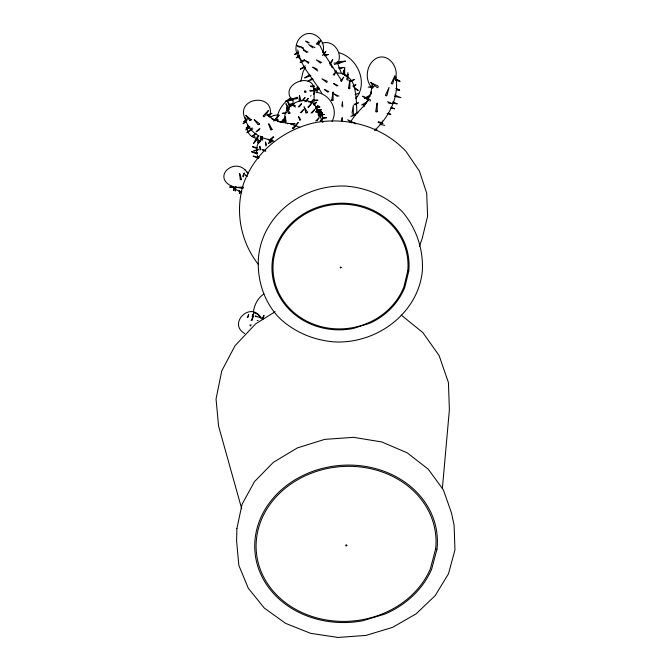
<?xml version="1.0" encoding="UTF-8"?>
<svg xmlns="http://www.w3.org/2000/svg" width="671" height="671" viewBox="0 0 671 671"><rect width="100%" height="100%" fill="white"/><g stroke="black" fill="none" stroke-linecap="round" stroke-linejoin="round"><path stroke-width="1.01" d="M292.959 103.862L293.084 100.373M253.663 143.435L257.32 139.098L256.943 138.662M299.56 95.71L300.709 99.987L300.306 100.734A0.872 0.864 18.8 0 1 299.719 100.784L299.174 100.113L299.442 95.718M313.927 104.022L314.229 91.13M442.348 488.765L449.385 409.713L448.421 382.504L439.119 355.563L422.797 332.531L401.183 315.051M374.921 129.553L376.8 129.83L375.005 129.058M384.735 125.351L380.088 124.454M392.023 103.594L387.528 101.698M394.54 108.736L390.975 107.217M398.91 80.512L394.498 78.65M397.115 103.888L392.518 103.015M396.636 89.78L399.698 90.4L397.089 89.184M394.431 96.398L400.897 97.622L394.665 95.022M243.246 187.511L242.793 188.19M333.026 92.153L333.168 100.398A0.956 0.495 -9.1 0 1 332.548 100.6L331.717 100.281L333.051 92.086M342.982 74.431L343.577 70.564M343.518 74.33L344.668 67.377L344.768 75.42M341.765 106.077L342.487 101.958M346.781 79.69L347.913 72.653L348.048 80.805M341.614 120.839L342.151 117.727M349.851 80.335L349.901 88.547A0.948 0.478 -8.8 0 1 349.281 88.74L348.459 88.429L349.817 80.369M352.082 112.678L353.29 105.506L353.382 113.827A0.965 0.503 -8.8 0 1 352.761 114.028L352.023 113.902M233.701 190.505L234.171 187.628M235.311 190.925L235.622 189.021M377.052 103.191L375.676 111.638L376.557 111.982A0.998 0.52 -8.3 0 0 377.194 111.772L377.194 103.175M381.942 123.984L382.478 120.956M239.581 193.458L239.899 191.545M241.451 193.315L241.761 191.403M370.669 82.558L378.176 86.081L377.991 87.515M362.776 96.247L368.991 100.927M324.303 89.453L328.874 91.558M336.842 86.081L333.495 83.481L338.041 85.62M334.351 94.057L338.897 96.179M326.962 82.608L321.912 78.817L327.381 81.342M296.892 45.46L299.576 46.668M308.19 43.07L305.699 41.107L309.314 42.81M395.731 77.769C398.733 66.924 387.913 52.346 376.288 58.335C366.156 64.156 364.16 80 372.321 88.27M299.174 100.113L299.593 99.543M330.199 63.418L332.187 67.872M300.918 81.023L303.015 71.864L305.347 67.41M253.403 311.94C254.301 304.928 257.84 297.941 263.837 293.999M235.764 187.301L235.823 188.023L236.125 186.857M322.65 52.707C327.456 40.763 311.856 27.335 301.489 36.544C294.024 42.407 294.057 55.139 301.9 60.675M261.975 136.59L261.271 137.102L260.667 136.448M338.343 61.984C342.571 52.246 332.799 39.354 322.155 43.246M243.363 176.775L244.236 173.118M385.456 95.508L386.194 95.81A0.99 0.495 8.9 0 0 386.84 95.777L389.088 87.44L385.372 95.282M391.453 83.707L392.057 83.909A0.981 0.478 8.9 0 0 392.703 83.875L394.934 75.588L391.252 83.498M316.955 92.162L317.844 88.849M287.624 123.875L287.683 123.422L294.896 123.682M313.617 94.51L314.405 91.659M296.901 45.427L299.358 47.356M370.677 82.541L377.605 87.792M356.167 97.958L356.645 96.339M247.935 317.425L248.74 314.724M252.053 320.444L253.126 316.829M262.923 319.153L263.997 315.555M276.98 117.534C278.658 109.331 283.883 101.925 291.071 97.622M332.053 121.384C338.78 109.012 329.427 93.764 315.932 92.195M292.841 98.998L292.925 99.979L285.578 101.237M297.312 98.402L297.32 97.295M331.717 100.281L332.002 99.945A0.956 0.495 -9.1 0 1 332.405 99.786M419.392 246.4L422.151 238.641L427.603 216.196L426.706 193.164L419.417 171.113L405.913 151.302C383.032 126.978 348.283 116.729 315.647 122.516C283.531 129.36 255.383 151.78 243.867 182.847L243.707 183.217C234.682 210.837 240.495 241.845 258.469 264.584M259.618 123.909L259.224 124.32A1.594 0.83 -32.5 0 1 258.662 124.613L258.234 124.437M247.784 125.284C245.771 130.837 249.964 136.892 255.483 138.151M370.249 101.044L370.342 99.778L362.826 96.163M358.062 90.35L354.473 88.639M345.322 61.069L337.303 62.026L337.312 62.78M252.774 314.372L253.521 316.125M242.575 176.372L244.152 173.068M269.692 117.014C276.519 92.002 234.405 96.75 245.318 119.388M247.205 317.433L248.647 314.665M252.036 316.444L253.965 312.745M251.097 320.478L253.042 316.771M261.975 319.186L263.913 315.487M317.123 44.471L318.951 40.914M318.339 44.999L320.671 40.621M323.942 54.997L325.812 51.482M329.998 65.062L332.766 59.794M334.192 75.311L336.49 70.858L333.185 74.842M341.438 81.459L343.778 77.031L340.44 80.99M341.103 267.637C339.643 268.92 340.289 265.833 341.128 267.511M253.596 143.376L257.278 136.792M259.098 142.906L260.046 141.195M346.907 545.598C344.986 547.226 345.808 543.342 346.941 545.439M355.84 98.595C368.605 82.793 357.584 58.041 339.216 52.749M304.139 106.983L307.595 112.325L307.159 112.703A1.543 0.83 -18 0 1 306.555 112.879L306.035 112.837L306.471 112.46M288.907 109.541A1.518 0.805 -18.3 0 1 288.505 109.633L287.993 109.591L288.429 109.222M272.384 129.302L271.914 129.629A1.568 0.847 -18.8 0 1 271.302 129.797L270.774 129.688L271.235 129.36A1.568 0.847 -18.8 0 1 271.856 129.193C271.537 128.144 265.406 117.022 270.841 129.797M298.218 122.474L292.808 127.951L292.984 128.446M241.183 179.769L240.335 179.593L240.679 179.241M273.818 121.124L273.642 120.637L278.993 115.194M263.72 116.679A1.04 0.545 47 0 1 263.326 116.326L263.158 115.84L268.484 110.413M364.454 105.397L363.514 106.79L368.379 99.618M367.893 100.34L366.928 101.774L371.499 91.533L370.778 94.108L372.296 83.9L372.388 86.584M350.161 122.281L355.286 115.035L364.923 104.701M310.396 96.112L311.059 95.668M282.382 121.107L285.594 116.528M354.942 123.707L355.445 123.841M264.131 116.796L268.559 110.489M275.177 120.797L279.077 115.269M302.856 100.776L305.02 97.714M299.375 106.84L301.564 103.745M306.01 101.606L308.182 98.528M301.447 112.627L303.653 109.516M311.21 102.738L313.374 99.685M311.277 103.25L312.887 100.977M308.459 107.712L311.201 103.837L307.83 107.1M298.301 122.55L293.378 128.798A1.057 0.537 47.6 0 1 292.984 128.446M314.296 105.33L316.477 102.252M312.216 112.938L314.422 109.834M315.756 108.694L317.953 105.607M316.955 120.797L319.17 117.685L315.764 120.965M320.855 121.459L323.632 117.568M257.287 153.156L257.287 153.919M316.267 44.127L318.859 40.906M317.962 43.783L320.545 40.57M322.432 55.458L325.695 51.424M329.469 63.72L332.707 59.736M254.963 141.128L258.461 136.549M261.807 138.486C257.723 142.244 255.735 147.964 256.817 153.424M282.466 121.174L285.72 117.844M301.698 100.935L304.944 97.639M298.201 106.999L301.489 103.669M304.844 101.766L308.106 98.452M300.272 112.787L303.577 109.44M310.707 102.244L313.298 99.61M310.883 102.864L312.82 100.91M313.793 104.827L316.402 102.185M315.244 108.19L317.878 105.532M311.034 113.105L314.347 109.759M320.226 120.839L323.556 117.492M374.527 130.543C388.987 117.056 399.329 97.236 395.957 77.048M243.85 121.694L247.54 118.339M243.145 123.632L246.827 120.294M246.148 128.094L248.362 126.081M245.963 129.805L249.637 126.475M247.037 132.615L252.221 127.918M256.263 131.617L259.987 128.245M252.044 136.481L255.743 133.135M260.264 138.763L262.495 136.741M269.633 139.912L273.382 136.532M268.576 143.158L272.309 139.794M243.909 121.778L247.18 119.614M243.196 123.724L246.467 121.56M246.198 128.178L248.656 126.559M246.014 129.897L250.09 127.196M247.087 132.707L252.841 128.907M256.322 131.709L259.627 129.528M252.103 136.565L256.196 133.864M260.323 138.847L262.797 137.219M269.692 140.004L273.835 137.27M268.635 143.25L272.762 140.524M298.075 52.053L294.737 54.267M296.255 57.698L299.635 55.525M300.197 62.42L304.382 59.635M300.272 69.121L305.347 65.867M304.751 77.836L309.834 74.582M313.273 79.144L307.972 81.166L312.208 78.415M313.802 89.763L318.071 87.045L319.102 88.169M315.076 90.619L317.517 89.067M345.85 76.234L348.4 74.649M350.858 81.677L354.271 79.555M354.12 85.88L355.815 84.823M275.127 311.738L255.643 323.85L235.018 345.75L221.757 370.912L216.037 398.985L218.587 426.135L241.703 508.761M354.925 104.936L358.448 102.755L353.986 104.341M242.91 188.333L236.771 187.419M267.687 115.739L271.965 113.282L266.588 115.244M364.689 98.151L370.853 94.661M366.953 101.958L361.619 104.97L366.198 103.594M355.42 115.018L350.832 116.452L357.953 112.367M245.913 115.597L251.256 119.69L250.887 120.151A1.585 0.822 -32.6 0 1 250.317 120.444L249.805 120.512L245.863 115.605M337.664 63.451L337.874 63.007M294.787 54.317L298.679 52.757M296.347 57.798L299.811 56.398M300.222 62.462L304.584 60.709M304.701 67.477L300.323 69.18M304.835 77.937L310.925 75.504M313.961 90.451L319.203 88.354M314.565 90.493L318.918 88.748M315.127 90.677L317.97 89.595M269.968 117.056L274.439 115.37M345.473 75.647L348.324 74.54M350.363 80.931L354.204 79.446M352.896 85.821L355.747 84.714M355.093 94.561L359.052 93.093M364.697 98.192L370.124 96.481M285.586 101.128L297.27 97.278M289.335 104.919L293.999 103.368M270.715 142.78L268.199 139.006M342.478 102.026L342.747 106.957M324.621 55.794L328.48 54.519M334.351 64.517L340.96 62.428M337.823 63.56L345.355 61.187M339.518 68.769L343.275 67.586M292.808 127.951L293.219 128.069A1.057 0.537 47.6 0 1 293.613 128.421M253.873 150.765L258.78 149.323M304.089 106.983L306.035 112.837M298.687 116.72L300.717 119.74M257.203 320.562L258.092 320.587M343.627 70.522L343.82 73.374M289.788 99.87L297.152 98.612M289.327 105.02L293.915 104.231M314.405 91.248C314.556 70.832 279.908 83.288 291.323 99.216M274.145 115.412L278.188 114.875M275.286 120.453L278.155 120.075M280.654 122.13L282.575 121.879M291.004 124.286L294.854 123.783M324.328 54.938L328.48 54.443M333.89 63.149L340.927 62.311M338.234 68.065L343.233 67.469M307.083 112.283L307.595 112.325M283.095 119.446L285.963 119.128M282.181 120.923L286.064 120.495M282.734 113.181L286.576 112.762M310.648 86.685L314.473 86.282M310.061 91.256L317.651 90.4M314.036 100.675L317.844 100.273M316.108 107.335L318.968 107.033M315.982 107.486L319.824 107.075M317.308 110.296L321.191 109.885M316.796 110.405L320.663 110.002M319.53 111.696L321.426 111.495M315.806 112.216L319.723 111.805M318.44 113.298L322.34 112.887M318.54 113.651L322.449 113.24M320.562 114.976L324.37 114.573M319.019 115.311L320.939 115.11M318.591 116.1L322.415 115.697M322.508 118.239L326.282 117.836M253.873 150.858L257.84 150.455M374.217 86.45L368.203 87.079L373.437 87.666M250.862 326.005L249.788 325.133L251.298 324.873M342.143 117.794L342.403 121.745M229.75 187.024L236.041 186.806M236.788 187.326L243.12 187.1M275.11 119.857L278.188 119.966M277.459 121.577L282.617 121.77M282.692 113.29L285.779 113.449M283.061 119.547L285.1 119.656M282.147 121.032L286.299 121.25M310.463 85.938L314.514 86.182M313.651 90.057L317.693 90.291M309.817 90.35L314.884 90.652M313.852 99.937L317.895 100.172M308.593 101.958L312.644 102.193M315.798 106.739L319.874 106.974M316.091 109.482L321.241 109.776M316.611 109.658L320.704 109.893M318.457 111.218L321.476 111.394M315.613 111.453L319.773 111.696M317.224 112.485L322.382 112.778M317.316 112.829L322.499 113.131M320.377 114.238L324.412 114.473M317.937 114.833L320.99 115.009M319.421 115.412L322.457 115.588M322.323 117.509L326.332 117.735M344.449 74.791L345.037 75.11M376.834 111.067L377.479 111.42M288.58 123.464L279.639 121.828L271.579 118.507L273.483 119.614L268.023 115.093L269.398 116.746L267.662 114.07M229.734 187.117L235.823 188.023M338.176 72.954C346.328 73.433 352.929 80.059 354.598 87.842M289.956 113.038L289.444 112.996A1.527 0.822 -18.3 0 0 288.84 113.173L288.404 113.542L288.916 113.584A1.527 0.814 -18.3 0 0 289.52 113.416L289.956 113.038L286.5 107.737M378.108 122.541L382.789 123.481M388.283 102.915L391.998 103.669M390.832 108.065L394.514 108.811M387.175 113.642L390.883 114.389L388.215 113.156M395.856 80.47L399.958 81.308M396.578 89.369L399.329 89.922M395.244 79.857L398.901 80.604M253.261 156.108L259.249 157.433M252.564 146.697L257.454 147.788M262.168 149.625L265.196 150.296M251.6 151.663L257.538 152.988M273.835 141.153L263.258 138.041M254.334 312.795L258.209 314.422L260.742 318.037M263.577 318.675L255.265 316.041L256.775 316.729L255.852 316.226M257.287 139.09L256.834 138.553M290.644 123.9L299.87 127.347M233.558 187.008C209.268 177.337 236.938 154.179 248.018 173.839M247.482 176.288L245.016 174.879L246.676 176.129L246.232 175.752M231.68 185.984L236.075 189.574L241.065 192.116M239.094 191.378L241.552 192.309M290.879 103.971L295.5 105.808M337.303 62.026L337.815 62.806M251.256 119.69L250.744 119.757A1.594 0.822 -32.6 0 0 250.174 120.05L249.805 120.512M378.285 121.501L382.805 123.347M392.694 102L397.115 103.812M396.46 79.723L399.975 81.174M395.806 88.337L399.346 89.788M251.558 151.747L256.985 154.07M253.219 156.192L258.696 158.524M262.126 149.708L265.808 151.285M252.522 146.781L256.993 148.694M355.328 123.447L347.695 119.807L351.596 122.86M308.987 62.319L304.483 60.138L308.635 63.393M312.829 67.134L317.341 69.314M314.951 47.624L308.66 44.571L312.803 47.834M303.443 47.968L299.82 46.257L303.988 49.469M307.989 52.07L303.451 49.922L306.798 52.523M321.753 62.504L316.335 59.878L320.495 63.141M259.023 135.919C251.91 132.254 246.156 125.393 245.192 117.316M244.655 333.504C227.41 323.481 250.803 300.767 260.776 317.609M290.786 104.055L295.383 107.1M288.404 113.542L286.383 107.771M314.045 104.131C302.193 93.806 279.337 107.662 285.896 122.927M334.301 94.133L337.312 96.364M324.303 89.511L328.052 92.296M312.787 67.259L317.828 71.017M334.603 70.925L337.916 73.433M353.181 86.567L358.088 90.283M254.309 119.69L259.602 123.85M257.924 136.045L258.36 136.448M257.354 139.107L260.08 141.539M253.948 135.97L255.097 137.052M246.693 171.717L247.154 172.221M244.705 169.637L245.133 170.099M254.192 119.757L258.142 124.68M314.749 104.986L323.858 118.733M341.774 80.78L324.546 54.527M321.879 93.412C313.902 79.186 300.272 66.471 297.781 49.889M287.7 101.422L291.105 106.664M286.106 103.812L289.536 109.096M241.526 179.417L239.74 173.697M324.059 53.688L319.606 44.999M322.894 122.567L316.033 107.536L316.863 109.985M312.946 86.744L314.011 89.444M341.262 72.896L337.865 64.022M257.471 155.378L258.369 157.66M285.98 103.854L287.993 109.591M298.612 116.729L299.962 120.595M287.582 101.464L289.578 107.159M269.801 139.862L270.79 142.764M259.811 146.303L260.7 149.147M265.582 142.151L266.462 145.011M261.883 137.152L262.755 139.979M260.516 136.272L261.38 139.073L261.178 137.228M354.816 88.673L356.259 98.914L356.938 113.181M316.98 110.061L317.131 110.807M239.639 173.697L240.285 179.526M260.415 136.272L260.91 140.977M259.719 146.303L260.122 150.119M257.622 138.209L258.125 143.066L258.008 141.858M265.481 142.16L265.884 145.993M261.782 137.152L262.084 139.996M271.663 139.87L271.864 141.782M233.466 186.454L233.609 190.48M241.283 191.277L241.35 193.29M239.388 190.413L239.488 193.433M235.11 187.888L235.211 190.899M276.788 118.599L276.813 120.679M348.735 88.102A0.948 0.478 -8.8 0 1 349.348 87.901M258.394 258.62C257.186 280.21 263.921 301.74 278.951 317.568C294.007 332.061 313.793 340.348 334.552 341.916C376.07 343.938 417.53 314.263 422.294 271.68C423.678 250.082 416.607 228.45 402.558 211.986C387.612 196.678 367.473 187.872 346.253 186.11C303.678 183.913 261.715 214.686 258.394 258.62M236.897 528.48L236.603 540.96L238.859 565.485L248.345 588.341L264.299 608.052L285.569 623.359L310.715 633.357L338.1 637.45L365.963 635.412L392.543 627.377L416.146 613.822L435.219 595.588L448.488 573.797L454.963 549.826L454.091 525.25L451.516 513.005L443.313 489.738L428.232 469.18L407.222 452.833L381.707 441.937L353.491 437.333L324.638 439.388L297.236 447.968L273.282 462.411L254.477 481.635L242.088 504.206L236.897 528.48M407.75 270.933L403.925 286.811A67.595 62.277 -6.9 0 1 292.673 311.419A67.595 62.277 -6.9 0 1 317.551 208.329A67.595 62.277 -6.9 0 1 407.75 270.933M408.782 270.983L404.881 287.104A68.627 63.233 -6.9 0 1 369.914 323.17L353.139 328.513A68.627 63.233 -6.9 0 1 272.25 273.667A68.627 63.233 -6.9 0 1 340.382 203.221A68.627 63.233 -6.9 0 1 408.782 270.983M435.622 549.037L430.388 568.773A90.082 77.425 -5.5 0 1 281.963 599.866A90.082 77.425 -5.5 0 1 315.991 471.562A90.082 77.425 -5.5 0 1 435.622 549.037M436.989 549.096L431.663 569.125A91.457 78.608 -5.5 0 1 385.003 614.032L362.751 620.776A91.457 78.608 -5.5 0 1 255.089 553.214A91.457 78.608 -5.5 0 1 346.337 465.104A91.457 78.608 -5.5 0 1 436.989 549.096M304.751 91.155L304.626 91.331A0.965 0.948 -36.1 0 0 304.542 91.986L305.079 92.564L305.942 92.145A0.965 0.948 -36 0 0 306.026 91.491L305.49 90.912L304.751 91.155"/></g></svg>
